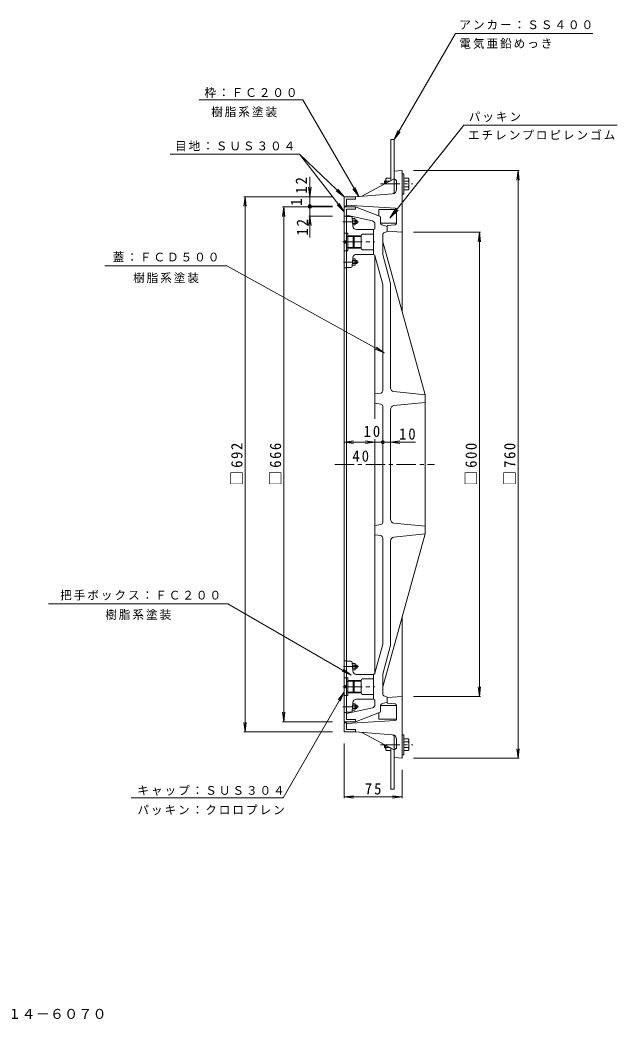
# Model space of a CAD drawing. Units: millimetres at full size, sheet at 1:5; details may follow other scales. Extents: x -921 to 861, y -686 to 607.
# Drawn here: x 89 to 861, y -686 to 607 of the extents above; entities that cross this region are included whole.
import ezdxf
from ezdxf.enums import TextEntityAlignment as Align

# ---------------------------------------------------------------- set-up
doc = ezdxf.new("R2010")
doc.units = ezdxf.units.MM
doc.header["$LTSCALE"] = 5
doc.header["$PDMODE"] = 32
doc.header["$PDSIZE"] = 4
doc.linetypes.add('CHAIN1', pattern=[8, 5, -1, 1, -1])
for name, color, linetype, lineweight in [('B-0', 3, 'Continuous', 9), ('B-1', 2, 'Continuous', 9), ('B-3', 4, 'Continuous', 9), ('B-4', 7, 'Continuous', 9), ('B-5', 7, 'Continuous', 9), ('B-A', 2, 'Continuous', 9)]:
    doc.layers.add(name, color=color, linetype=linetype, lineweight=lineweight)
doc.layers.add('F-5_F-5ﾚｲﾔ', color=2, linetype='Continuous')
doc.styles.add('ＭＳ ゴシック', font='')
doc.styles.get('ＭＳ ゴシック').set_extended_font_data('MS Gothic')

msp = doc.modelspace()

# ---------------------------------------------------------------- linework, layer by layer
at = {"layer": 'B-0'}
for p, q in [((507.786, -300.363), (507.786, 365.637)), ((510.786, 362.637), (510.786, -297.363)), ((553.515, 353.602), (522.786, 365.637)), ((510.786, 353.637), (507.786, 353.637)), ((544.631, 347.319), (510.786, 354.637)), ((516.4, 353.137), (510.786, 353.137)), ((518.396, 351.255), (519.009, 340.844)), ((518.453, 350.287), (521.636, 350.287)), ((522.136, 349.212), (522.136, 343.112)), ((554.786, 345.678), (554.786, 351.74)), ((521.636, 348.138), (518.58, 348.138)), ((518.815, 344.137), (521.636, 344.137)), ((521.636, 342.087), (518.936, 342.087)), ((522.136, 347.637), (524.786, 347.637)), ((522.136, 344.638), (524.786, 344.638)), ((524.286, 348.138), (524.286, 344.137)), ((547.786, 343.41), (547.786, 337.137)), ((557.715, 341.824), (563.786, 340.137)), ((563.786, 340.137), (563.786, 333.637)), ((512.786, 331.637), (507.786, 331.637)), ((510.786, 326.887), (512.786, 326.887)), ((512.786, 328.137), (529.786, 328.137)), ((512.786, 327.138), (529.786, 327.138)), ((519.786, 328.137), (519.786, 312.137)), ((524, 336.137), (545.786, 336.137)), ((529.786, 328.137), (529.786, 312.137)), ((531.786, 330.137), (545.786, 330.137)), ((557.786, 328.755), (557.786, 303.954)), ((560.521, 332.549), (563.786, 333.637)), ((507.786, 321.637), (509.786, 321.637)), ((507.786, 318.638), (509.786, 318.638)), ((509.786, 321.637), (509.786, 318.638)), ((512.786, 313.387), (510.786, 313.387)), ((512.786, 313.137), (529.786, 313.137)), ((529.786, 312.137), (512.786, 312.137)), ((612.786, 122.638), (557.786, 320.138)), ((518.396, 289.02), (519.009, 299.431)), ((521.636, 298.187), (518.936, 298.187)), ((524, 304.137), (545.786, 304.137)), ((531.786, 310.138), (545.786, 310.138)), ((547.786, 303.138), (547.786, 91.4)), ((547.786, 302.637), (557.786, 265.317)), ((567.786, 266.633), (557.786, 303.954)), ((507.786, 286.637), (510.786, 286.637)), ((516.4, 287.137), (510.786, 287.137)), ((518.453, 289.987), (521.636, 289.987)), ((521.636, 292.137), (518.58, 292.137)), ((518.815, 296.137), (521.636, 296.137)), ((522.136, 291.062), (522.136, 297.162)), ((522.136, 295.637), (524.786, 295.637)), ((522.136, 292.637), (524.786, 292.637)), ((524.286, 292.137), (524.286, 296.137)), ((557.786, 127.721), (557.786, 265.317)), ((567.786, 131.662), (567.786, 266.633)), ((555.231, 124.754), (547.786, 123.637)), ((572.288, 126.687), (612.786, 122.638)), ((612.786, 122.638), (612.786, -57.363)), ((555.231, 110.521), (547.786, 111.637)), ((557.786, 107.554), (557.786, -42.279)), ((567.786, 103.613), (567.786, -38.338)), ((572.288, 108.588), (612.786, 112.637)), ((547.786, 65.057), (547.786, -237.863)), ((555.231, -45.246), (547.786, -46.363)), ((572.288, -43.313), (612.786, -47.363)), ((555.231, -59.479), (547.786, -58.363)), ((612.786, -57.363), (557.786, -254.863)), ((557.786, -62.446), (557.786, -200.042)), ((572.288, -61.412), (612.786, -57.363)), ((567.786, -66.388), (567.786, -201.359)), ((547.786, -237.363), (557.786, -200.042)), ((567.786, -201.359), (557.786, -238.679)), ((507.786, -221.362), (510.786, -221.362)), ((516.4, -221.863), (510.786, -221.863)), ((518.396, -223.745), (519.009, -234.156)), ((518.453, -224.713), (521.636, -224.713)), ((521.636, -226.863), (518.58, -226.863)), ((518.815, -230.863), (521.636, -230.863)), ((522.136, -225.788), (522.136, -231.887)), ((522.136, -227.363), (524.786, -227.363)), ((522.136, -230.363), (524.786, -230.363)), ((524.286, -226.863), (524.286, -230.863)), ((521.636, -232.913), (518.936, -232.913)), ((524, -238.863), (545.786, -238.863)), ((531.786, -244.863), (545.786, -244.863)), ((557.786, -263.48), (557.786, -238.679)), ((507.786, -253.363), (509.786, -253.363)), ((507.786, -256.363), (509.786, -256.363)), ((509.786, -256.363), (509.786, -253.363)), ((512.786, -248.113), (510.786, -248.113)), ((529.786, -246.863), (512.786, -246.863)), ((512.786, -247.863), (529.786, -247.863)), ((519.786, -262.863), (519.786, -246.863)), ((529.786, -262.863), (529.786, -246.863)), ((512.786, -266.363), (507.786, -266.363)), ((510.786, -261.613), (512.786, -261.613)), ((512.786, -261.863), (529.786, -261.863)), ((512.786, -262.863), (529.786, -262.863)), ((524, -270.863), (545.786, -270.863)), ((531.786, -264.863), (545.786, -264.863)), ((560.521, -267.274), (563.786, -268.363)), ((563.786, -274.863), (563.786, -268.363)), ((544.631, -282.045), (510.786, -289.363)), ((518.396, -285.98), (519.009, -275.569)), ((521.636, -282.863), (518.58, -282.863)), ((518.815, -278.863), (521.636, -278.863)), ((521.636, -276.813), (518.936, -276.813)), ((522.136, -283.937), (522.136, -277.838)), ((522.136, -279.363), (524.786, -279.363)), ((522.136, -282.363), (524.786, -282.363)), ((524.286, -282.863), (524.286, -278.863)), ((547.786, -278.135), (547.786, -271.863)), ((554.786, -280.403), (554.786, -286.465)), ((557.715, -276.549), (563.786, -274.863)), ((510.786, -288.363), (507.786, -288.363)), ((516.4, -287.863), (510.786, -287.863)), ((518.453, -285.013), (521.636, -285.013)), ((553.515, -288.327), (522.786, -300.363))]:
    msp.add_line(p, q, dxfattribs=at)
at = {"layer": 'B-0', "linetype": 'CHAIN1'}
for p, q in [((506.433, 346.138), (526.494, 346.138)), ((506.114, 320.138), (547.686, 320.138)), ((506.922, 294.137), (526.494, 294.137)), ((495.786, 32.637), (624.786, 32.637)), ((506.922, -228.863), (526.494, -228.863)), ((506.114, -254.863), (547.686, -254.863)), ((506.433, -280.863), (526.494, -280.863))]:
    msp.add_line(p, q, dxfattribs=at)
at = {"layer": 'B-0'}
for points in [[(507.786, 365.637), (522.786, 365.637), (522.786, 362.637), (510.786, 362.637)], [(522.136, 348.138), (524.286, 348.138), (524.786, 347.637), (524.786, 344.638), (524.286, 344.137), (522.136, 344.137)], [(547.786, 337.137), (545.786, 336.137), (545.786, 304.137), (547.786, 303.138)], [(507.786, 308.637), (512.786, 308.637), (512.786, 331.637)], [(519.786, 328.137), (520.786, 327.138), (520.786, 313.137), (519.786, 312.137)], [(522.136, 292.137), (524.286, 292.137), (524.786, 292.637), (524.786, 295.637), (524.286, 296.137), (522.136, 296.137)], [(522.136, -226.863), (524.286, -226.863), (524.786, -227.363), (524.786, -230.363), (524.286, -230.863), (522.136, -230.863)], [(507.786, -243.363), (512.786, -243.363), (512.786, -266.363)], [(547.786, -271.863), (545.786, -270.863), (545.786, -238.863), (547.786, -237.863)], [(519.786, -262.863), (520.786, -261.863), (520.786, -247.863), (519.786, -246.863)], [(522.136, -282.863), (524.286, -282.863), (524.786, -282.363), (524.786, -279.363), (524.286, -278.863), (522.136, -278.863)], [(507.786, -300.363), (522.786, -300.363), (522.786, -297.363), (510.786, -297.363)]]:
    msp.add_lwpolyline(points, dxfattribs=at)
for centre, radius, start, end in [((516.4, 351.138), 2, 3.36647, 90), ((520.73, 349.212), 1.406, 310.1122, 49.88782), ((552.786, 351.74), 2, 0, 68.61148), ((524, 341.138), 5, 183.36647, 270), ((517.886, 346.138), 4.25, 331.92752, 28.07249), ((520.835, 343.112), 1.301, 307.99332, 52.0067), ((543.786, 343.41), 4, 0, 77.79955), ((558.786, 345.678), 4, 180, 254.47589), ((531.786, 328.137), 2, 90, 180), ((561.786, 328.755), 4, 108.43495, 180), ((531.786, 312.137), 2, 180, 270), ((524, 299.137), 5, 90, 176.63354), ((520.835, 297.162), 1.301, 307.99332, 52.0067), ((516.4, 289.138), 2, 270, 356.63354), ((517.886, 294.137), 4.25, 331.92752, 28.07249), ((520.73, 291.062), 1.406, 310.1122, 49.88782), ((572.786, 131.662), 5, 180, 264.28941), ((554.786, 127.721), 3, 278.53078, 0), ((554.786, 107.554), 3, 0, 81.46924), ((572.786, 103.613), 5, 95.7106, 180), ((572.786, -38.338), 5, 180, 264.2894), ((554.786, -42.279), 3, 278.53076, 0), ((554.786, -62.446), 3, 0, 81.46922), ((572.786, -66.388), 5, 95.71059, 180), ((516.4, -223.863), 2, 3.36646, 90), ((520.73, -225.788), 1.406, 310.11218, 49.8878), ((517.886, -228.863), 4.25, 331.92751, 28.07248), ((520.835, -231.887), 1.301, 307.9933, 52.00668), ((524, -233.863), 5, 183.36646, 270), ((531.786, -246.863), 2, 90, 180), ((524, -275.863), 5, 90, 176.63353), ((531.786, -262.863), 2, 180, 270), ((561.786, -263.48), 4, 180, 251.56505), ((520.835, -277.838), 1.301, 307.9933, 52.00668), ((517.886, -280.863), 4.25, 331.92751, 28.07248), ((520.73, -283.937), 1.406, 310.11218, 49.8878), ((543.786, -278.135), 4, 282.20045, 0), ((558.786, -280.403), 4, 105.52411, 180), ((516.4, -285.863), 2, 270, 356.63353), ((552.786, -286.465), 2, 291.38852, 0)]:
    msp.add_arc(centre, radius, start, end, dxfattribs=at)
at = {"layer": 'B-1'}
for p, q in [((572.786, 401.637), (530.786, 379.257)), ((575.786, 399.638), (572.786, 401.637)), ((582.786, 412.638), (582.786, 230.365)), ((575.786, 388.255), (575.786, 399.638)), ((570.243, 382.273), (522.671, 378.637)), ((573.909, 364.003), (510.786, 367.887)), ((575.786, 362.007), (575.786, 344.427)), ((554.986, 344.427), (575.786, 344.427)), ((574.007, 342.44), (563.786, 341.304)), ((563.786, 341.304), (563.786, 333.637)), ((563.786, 334.028), (582.786, 332.637)), ((582.786, -347.363), (582.786, -165.09)), ((563.786, -268.753), (582.786, -267.363)), ((563.786, -276.029), (563.786, -268.363)), ((554.986, -279.153), (575.786, -279.153)), ((574.007, -277.165), (563.786, -276.029)), ((575.786, -296.732), (575.786, -279.153)), ((573.909, -298.728), (510.786, -302.613)), ((570.243, -316.998), (522.671, -313.363)), ((572.785, -336.363), (530.786, -313.983)), ((575.786, -322.98), (575.786, -334.363)), ((575.786, -334.363), (572.786, -336.363))]:
    msp.add_line(p, q, dxfattribs=at)
for points in [[(572.786, 384.382), (572.786, 411.638), (582.786, 412.638)], [(552.786, 353.887), (552.786, 362.007), (575.786, 362.007)], [(552.786, -288.613), (552.786, -296.732), (575.786, -296.732)], [(572.786, -319.107), (572.786, -346.363), (582.786, -347.363)]]:
    msp.add_lwpolyline(points, dxfattribs=at)
for points in [[(507.786, 366.637), (510.786, 366.637), (510.786, 375.638), (522.786, 375.638), (522.786, 378.637), (507.786, 378.637)], [(507.786, -301.363), (510.786, -301.363), (510.786, -310.363), (522.786, -310.363), (522.786, -313.363), (507.786, -313.363)]]:
    msp.add_lwpolyline(points, close=True, dxfattribs=at)
for centre, radius, start, end in [((569.786, 388.255), 6, 274.36978, 0), ((570.786, 384.382), 2, 284.47752, 0), ((573.786, 362.007), 2, 0, 86.47856), ((573.786, 344.427), 2, 276.34019, 0), ((573.786, -279.153), 2, 0, 83.65981), ((573.786, -296.732), 2, 273.52144, 0), ((569.786, -322.98), 6, 0, 85.63022), ((570.786, -319.107), 2, 0, 75.52248)]:
    msp.add_arc(centre, radius, start, end, dxfattribs=at)
at = {"layer": 'B-3'}
for p, q in [((572.786, 452.637), (568.285, 452.637)), ((568.285, 452.637), (568.285, 399.239)), ((572.786, 401.638), (572.786, 452.637)), ((568.285, -387.362), (568.285, -333.965)), ((572.786, -336.363), (572.786, -387.362)), ((568.285, -387.362), (572.786, -387.362))]:
    msp.add_line(p, q, dxfattribs=at)
at = {"layer": 'B-4'}
for p, q in [((463.599, 366.637), (463.599, 404.443)), ((734.286, 412.638), (597.786, 412.638)), ((732.786, -347.363), (732.786, 412.638)), ((463.599, 378.637), (461.967, 391.03)), ((463.599, 378.637), (465.23, 391.03)), ((379.799, 378.637), (378.167, 366.244)), ((378.299, 378.637), (492.786, 378.637)), ((379.799, -313.363), (379.799, 378.637)), ((379.799, 378.637), (381.431, 366.244)), ((429.799, 365.637), (428.167, 353.244)), ((428.299, 365.637), (492.786, 365.637)), ((429.799, -300.363), (429.799, 365.637)), ((429.799, 365.637), (431.431, 353.244)), ((462.099, 366.637), (492.786, 366.637)), ((463.599, 365.637), (463.599, 366.637)), ((463.599, 325.758), (463.599, 365.637)), ((463.599, 353.637), (461.967, 341.244)), ((462.099, 353.637), (492.786, 353.637)), ((463.599, 353.637), (465.23, 341.244)), ((684.286, 332.637), (597.786, 332.637)), ((682.786, -267.363), (682.786, 332.637)), ((507.786, 61.344), (600.143, 61.344)), ((684.286, -267.363), (597.786, -267.363)), ((428.299, -300.363), (492.786, -300.363)), ((378.299, -313.363), (492.786, -313.363)), ((507.786, -398.863), (507.786, -328.363)), ((734.286, -347.363), (597.786, -347.363)), ((582.786, -398.863), (582.786, -362.363)), ((507.786, -397.363), (520.179, -395.731)), ((507.786, -397.363), (582.786, -397.363)), ((507.786, -397.363), (520.179, -398.994)), ((582.786, -397.363), (570.393, -395.731)), ((582.786, -397.363), (570.393, -398.994))]:
    msp.add_line(p, q, dxfattribs=at)
for p in [(463.599, 366.637), (463.599, 365.637), (557.786, 61.344)]:
    msp.add_point(p, dxfattribs=at)
at = {"layer": 'B-5'}
for p, q in [((572.786, 452.637), (651.95, 589.753)), ((651.95, 589.753), (829.411, 589.753)), ((320.371, 503.947), (454.617, 503.947)), ((526.786, 378.947), (454.617, 503.947)), ((662.77, 471.252), (860.81, 471.252)), ((572.786, 452.637), (577.569, 464.186)), ((572.786, 452.637), (580.395, 462.554)), ((283.159, 433.705), (450.404, 433.705)), ((450.404, 433.705), (507.786, 378.637)), ((732.786, 412.638), (731.154, 400.245)), ((732.786, 412.638), (734.417, 400.245)), ((507.786, 378.637), (499.974, 388.396)), ((526.786, 378.947), (519.176, 388.864)), ((526.786, 378.947), (522.002, 390.496)), ((507.786, 378.637), (497.714, 386.041)), ((507.786, 359.149), (498.934, 367.975)), ((507.786, 359.149), (501.52, 369.965)), ((566.903, 351.017), (577.705, 361.425)), ((682.786, 332.637), (681.154, 320.244)), ((682.786, 332.637), (684.417, 320.244)), ((198.566, 289.323), (356.412, 289.323)), ((559.83, 176.865), (549.773, 184.289)), ((507.786, 61.344), (520.179, 62.975)), ((507.786, 61.344), (520.179, 59.712)), ((547.786, 61.344), (535.393, 62.975)), ((547.786, 61.344), (535.393, 59.712)), ((567.786, 61.344), (580.179, 62.975)), ((567.786, 61.344), (580.179, 59.712)), ((357.426, -147.665), (125.674, -147.665)), ((516.926, -239.752), (357.426, -147.665)), ((516.926, -239.752), (507.01, -232.143)), ((516.926, -239.752), (505.378, -234.969)), ((682.786, -267.363), (681.154, -254.97)), ((682.786, -267.363), (684.417, -254.97)), ((507.785, -261.823), (500.176, -271.74)), ((507.785, -261.823), (503.002, -273.372)), ((429.799, -300.363), (428.167, -287.969)), ((429.799, -300.363), (431.431, -287.969)), ((379.799, -313.363), (378.167, -300.97)), ((379.799, -313.363), (381.431, -300.97)), ((732.786, -347.363), (731.154, -334.97)), ((732.786, -347.363), (734.417, -334.97))]:
    msp.add_line(p, q, dxfattribs=at)
for points in [[(662.77, 471.252), (566.903, 351.017), (574.644, 363.866)], [(450.404, 433.705), (492.342, 379.215), (507.786, 359.149)], [(356.412, 289.323), (559.83, 176.865), (548.194, 181.433)], [(507.785, -261.823), (428.905, -398.448), (232.481, -398.448)]]:
    msp.add_lwpolyline(points, dxfattribs=at)
at = {"layer": 'B-A'}
for p, q in [((562.507, 402.637), (568.285, 402.637)), ((585.086, 408.137), (582.786, 408.137)), ((585.086, 408.137), (585.086, 382.137)), ((590.864, 402.637), (585.086, 402.637)), ((560.086, 398.137), (561.085, 399.137)), ((561.786, 398.137), (560.086, 398.137)), ((560.086, 398.137), (560.086, 394.87)), ((561.786, 399.137), (561.085, 399.137)), ((561.085, 399.137), (561.085, 395.403)), ((561.786, 400.761), (561.786, 395.776)), ((562.507, 398.884), (567.618, 398.884)), ((590.864, 398.884), (585.086, 398.884)), ((590.864, 391.389), (585.086, 391.389)), ((591.586, 389.513), (591.586, 400.761)), ((585.086, 382.137), (582.786, 382.137)), ((590.864, 387.637), (585.086, 387.637)), ((585.086, -316.862), (582.786, -316.862)), ((585.086, -342.862), (585.086, -316.862)), ((590.864, -322.362), (585.086, -322.362)), ((560.086, -332.862), (560.086, -329.596)), ((560.086, -332.862), (561.085, -333.862)), ((561.786, -332.862), (560.086, -332.862)), ((561.085, -333.862), (561.085, -330.128)), ((561.786, -333.862), (561.085, -333.862)), ((561.786, -335.485), (561.786, -330.501)), ((562.507, -333.608), (567.617, -333.608)), ((590.864, -326.115), (585.086, -326.115)), ((590.864, -333.608), (585.086, -333.608)), ((591.586, -324.238), (591.586, -335.485)), ((562.507, -337.362), (568.285, -337.362)), ((585.086, -342.862), (582.786, -342.862)), ((590.864, -337.362), (585.086, -337.362))]:
    msp.add_line(p, q, dxfattribs=at)
at = {"layer": 'B-A', "linetype": 'CHAIN1'}
for p, q in [((555.086, 395.137), (596.586, 395.137)), ((555.086, -329.862), (596.586, -329.862))]:
    msp.add_line(p, q, dxfattribs=at)
at = {"layer": 'B-A'}
for centre, radius, start, end in [((564.586, 400.761), 2.8, 137.92537, 222.07443), ((588.785, 400.761), 2.8, 317.92572, 42.07428), ((571.875, 395.137), 10.089, 158.19786, 176.30379), ((581.496, 395.137), 10.089, 338.19786, 21.80214), ((588.785, 389.513), 2.8, 317.92537, 42.07443), ((588.785, -324.238), 2.8, 317.92557, 42.07463), ((564.586, -335.485), 2.8, 137.92557, 222.07463), ((571.875, -329.862), 10.089, 183.69762, 201.80214), ((581.496, -329.862), 10.089, 338.19786, 21.80214), ((588.785, -335.485), 2.8, 317.92572, 42.07428)]:
    msp.add_arc(centre, radius, start, end, dxfattribs=at)

# ---------------------------------------------------------------- texts
at = {"layer": 'B-4', "color": 2, "style": 'ＭＳ ゴシック'}
msp.add_text('1', height=14.66, rotation=90, dxfattribs=at).set_placement((457.844, 366.623), align=Align.BOTTOM_LEFT)
at = {"layer": 'B-4', "color": 2, "char_height": 14.66, "attachment_point": 7, "rotation": 90, "style": 'ＭＳ ゴシック'}
for s, insert in [('\\T1.27;\\W0.95;12', (459.829, 382.502)), ('\\T1.27;\\W0.95;12', (461.152, 328.38)), ('\\T1.21;\\W0.95;□692', (376.799, 5.137)), ('\\T1.21;\\W0.95;□666', (426.799, 5.137)), ('\\T1.21;\\W0.95;□600', (679.786, 5.137)), ('\\T1.21;\\W0.95;□760', (729.786, 5.137))]:
    msp.add_mtext(s, dxfattribs=dict(at, insert=insert))
at = {"layer": 'B-4', "color": 2, "char_height": 14.66, "attachment_point": 7, "style": 'ＭＳ ゴシック'}
for s, insert in [('\\T1.27;\\W0.95;10', (533.069, 67.796)), ('\\T1.27;\\W0.95;10', (578.893, 64.344)), ('\\T1.27;\\W0.95;40', (518.602, 35.839)), ('\\T1.27;\\W0.95;75', (534.661, -394.363))]:
    msp.add_mtext(s, dxfattribs=dict(at, insert=insert))
at = {"layer": 'B-5', "char_height": 11, "attachment_point": 7, "style": 'ＭＳ ゴシック'}
for s, insert in [('\\T1.17;アンカー：ＳＳ４００', (656.95, 594.753)), ('\\T1.17;電気亜鉛めっき', (656.95, 569.753)), ('\\T1.17;枠：ＦＣ２００', (327.296, 506.448)), ('\\T1.17;樹脂系塗装', (336.012, 481.447)), ('\\T1.17;パッキン', (669.051, 475.258)), ('\\T1.17;エチレンプロピレンゴム', (668.052, 452.146)), ('\\T1.17;目地：ＳＵＳ３０４', (289.281, 437.527)), ('\\T1.17;蓋：ＦＣＤ５００', (208.679, 294.323)), ('\\T1.17;樹脂系塗装', (234.989, 266.824)), ('\\T1.17;把手ボックス：ＦＣ２００', (140.682, -143.353)), ('\\T1.17;樹脂系塗装', (199.05, -168.507)), ('\\T1.17;キャップ：ＳＵＳ３０４', (240.56, -395.948)), ('\\T1.17;パッキン：クロロプレン', (240.56, -420.948))]:
    msp.add_mtext(s, dxfattribs=dict(at, insert=insert))
at = {"layer": 'F-5_F-5ﾚｲﾔ', "style": 'ＭＳ ゴシック', "width": 1.05}
msp.add_text('カラー舗装用鉄蓋\u3000ＭＫＣＬ－１４－６０７０', height=12.83, dxfattribs=at).set_placement((-185.044, -688.12), align=Align.BOTTOM_LEFT)

doc.saveas('drawing.dxf')
